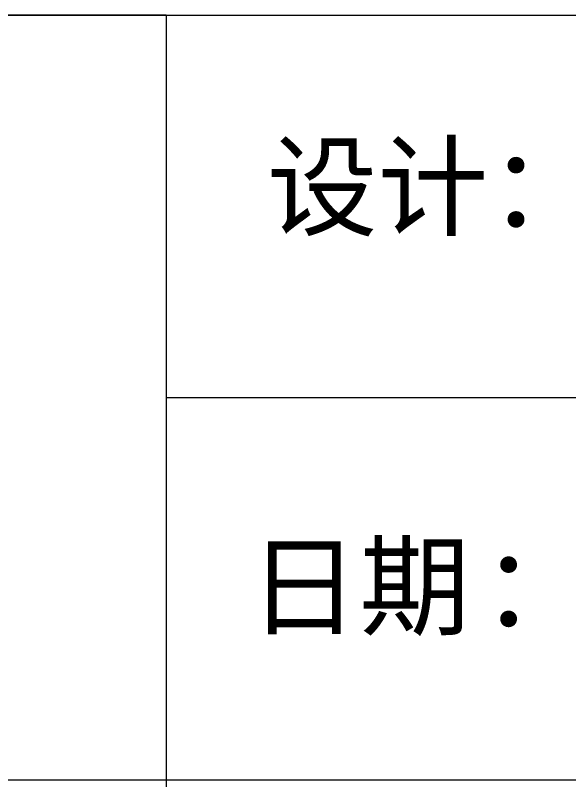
# Model space of a CAD drawing. Header units: millimetres. Extents: x 0 to 297, y 0 to 210.
# Drawn here: x 195.3 to 206.89, y 26 to 42 of the extents above; entities that cross this region are included whole.
import ezdxf
from ezdxf.enums import TextEntityAlignment as Align

# ---------------------------------------------------------------- set-up
doc = ezdxf.new("R2010")
doc.units = ezdxf.units.MM
doc.layers.add('图框', color=7, linetype='Continuous')
doc.styles.add('样式 1', font='simsunb.ttf')

# ---------------------------------------------------------------- blocks, each defined once
blk = doc.blocks.new('JDXTTK')
at = {"layer": '图框', "color": 0, "lineweight": 9}
for p, q in [((174.46, 42), (287, 42)), ((198.465, 42), (198.465, 10)), ((198.465, 34), (287, 34))]:
    blk.add_line(p, q, dxfattribs=at)
at = {"layer": '图框', "lineweight": 9}
for p, q in [((198.465, 42), (186.465, 42)), ((174.46, 26), (287, 26))]:
    blk.add_line(p, q, dxfattribs=at)
at = {"layer": '图框', "style": '样式 1'}
for s, height, p in [('设计：', 1.7, (200.568, 37.563)), ('日期', 1.6996, (200.188, 29.201)), ('：', 1.7, (205.05, 29.201))]:
    blk.add_text(s, height=height, dxfattribs=at).set_placement(p)
at = {"layer": '图框', "style": '样式 1', "flags": 1}
for tag, height, p in [('工件材料', 1.2, (258.353, 62.059)), ('工件类型', 1.2, (258.353, 58.881)), ('刀具材料', 1.2, (258.353, 55.947)), ('冷却', 1.2, (258.353, 52.926)), ('涂层', 1.2, (258.353, 49.718)), ('孔深', 1.2, (258.353, 46.731)), ('孔类型', 1.2, (258.353, 43.611)), ('刀具编号', 1.73, (264.423, 40)), ('设计', 1.73, (215.5, 38.5)), ('刀具标刻', 1.73, (264.423, 36)), ('客户名称', 1.73, (264.423, 32)), ('设计时间', 1.73, (215.5, 30)), ('客户编号', 1.73, (264.423, 28)), ('刀具名称', 1.73, (264.423, 22.5)), ('审核', 1.73, (215.5, 21.8)), ('审核时间', 1.73, (215.5, 14)), ('图号', 1.73, (264.423, 14, 30))]:
    blk.add_attdef(tag, text='', height=height, dxfattribs=at).set_placement(p, align=Align.MIDDLE_CENTER)

msp = doc.modelspace()

# ---------------------------------------------------------------- block references
msp.add_blockref('JDXTTK', (0, 0))

doc.saveas('drawing.dxf')
